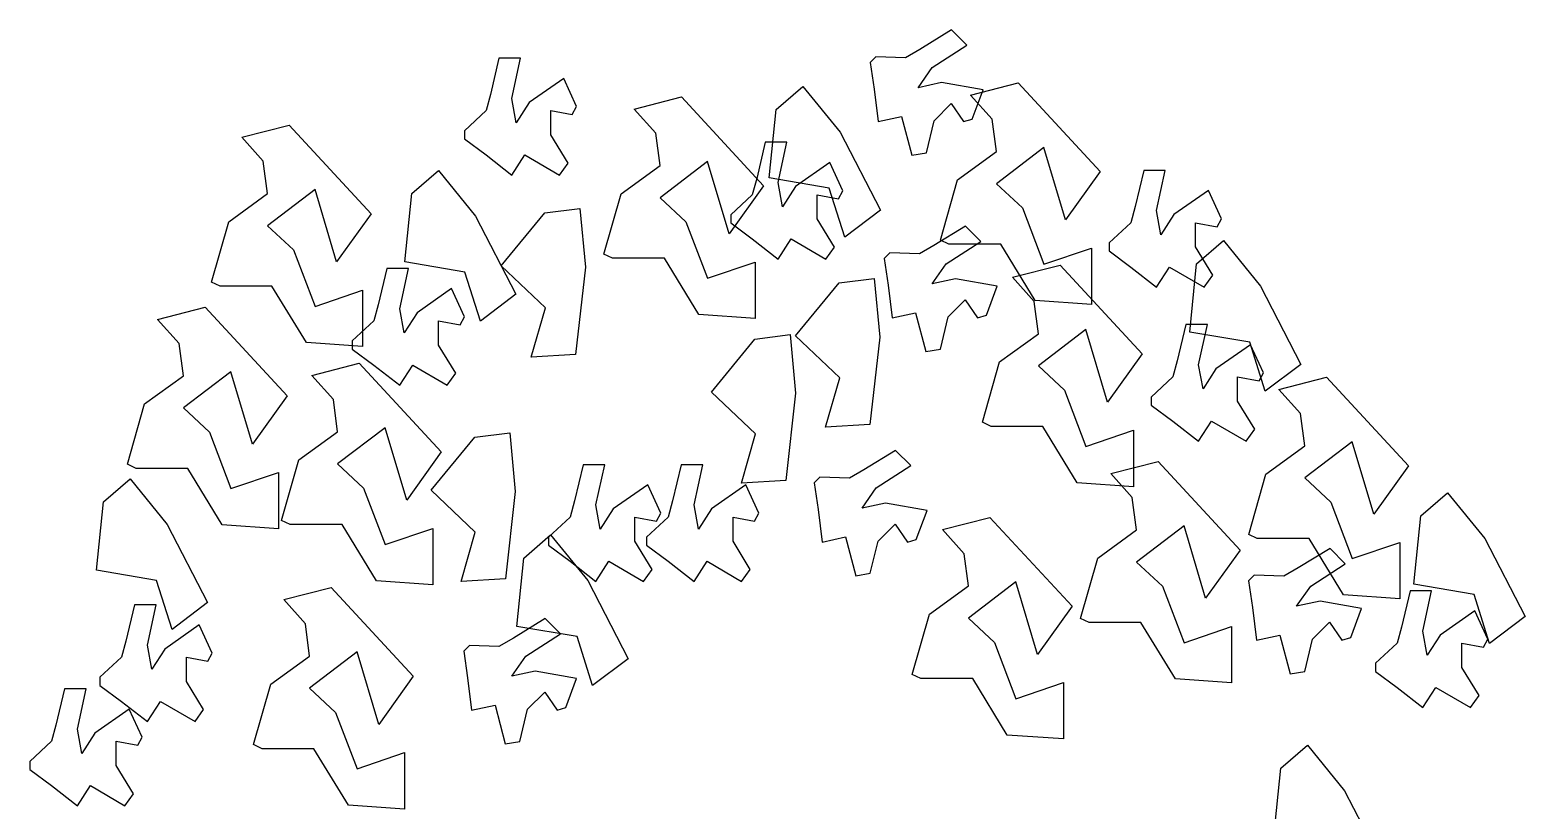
# Model space of a CAD drawing. Header units: millimetres. Extents: x 412.113 to 413.019, y 2606.029 to 2606.969.
# Drawn here: x 412.116 to 412.992, y 2606.512 to 2606.969 of the extents above; entities that cross this region are included whole.
import ezdxf

# ---------------------------------------------------------------- set-up
doc = ezdxf.new("R2010")
doc.units = ezdxf.units.MM
doc.header["$LTSCALE"] = 10
doc.layers.add('Vegetais', color=94, linetype='Continuous')

msp = doc.modelspace()

# ---------------------------------------------------------------- linework, layer by layer
at = {"layer": 'Vegetais'}
for p, q in [((412.65569, 2606.96947), (412.6371, 2606.95802)), ((412.66464, 2606.96052), (412.65569, 2606.96947)), ((412.64436, 2606.94747), (412.66464, 2606.96052)), ((412.39054, 2606.95286), (412.38549, 2606.93163)), ((412.4032, 2606.95286), (412.39054, 2606.95286)), ((412.39809, 2606.92929), (412.4032, 2606.95286)), ((412.61133, 2606.95376), (412.608, 2606.95042)), ((412.62863, 2606.95316), (412.61133, 2606.95376)), ((412.6371, 2606.95802), (412.62863, 2606.95316)), ((412.608, 2606.95042), (412.61028, 2606.93481)), ((412.63613, 2606.93562), (412.64436, 2606.94747)), ((412.42845, 2606.94105), (412.40825, 2606.92691)), ((412.43605, 2606.92453), (412.42845, 2606.94105)), ((412.55291, 2606.92281), (412.56857, 2606.93637)), ((412.56857, 2606.93637), (412.59034, 2606.90959)), ((412.61028, 2606.93481), (412.61265, 2606.91575)), ((412.64986, 2606.9386), (412.63613, 2606.93562)), ((412.67414, 2606.93431), (412.64986, 2606.9386)), ((412.6668, 2606.93128), (412.6946, 2606.93837)), ((412.66783, 2606.91725), (412.67414, 2606.93431)), ((412.6946, 2606.93837), (412.74266, 2606.88642)), ((412.38549, 2606.93163), (412.38294, 2606.9222)), ((412.40064, 2606.9151), (412.39809, 2606.92929)), ((412.40825, 2606.92691), (412.40064, 2606.9151)), ((412.4335, 2606.91982), (412.43605, 2606.92453)), ((412.46974, 2606.92307), (412.49754, 2606.93016)), ((412.49754, 2606.93016), (412.5456, 2606.87821)), ((412.64544, 2606.91628), (412.65547, 2606.92632)), ((412.65547, 2606.92632), (412.6627, 2606.91573)), ((412.67945, 2606.91714), (412.6668, 2606.93128)), ((412.38294, 2606.9222), (412.37029, 2606.91039)), ((412.4209, 2606.9222), (412.4335, 2606.91982)), ((412.4209, 2606.90801), (412.4209, 2606.9222)), ((412.48239, 2606.90892), (412.46974, 2606.92307)), ((412.54886, 2606.88279), (412.55291, 2606.92281)), ((412.61265, 2606.91575), (412.62637, 2606.91872)), ((412.62637, 2606.91872), (412.63234, 2606.89605)), ((412.6409, 2606.89746), (412.64544, 2606.91628)), ((412.6627, 2606.91573), (412.66783, 2606.91725)), ((412.68195, 2606.89823), (412.67945, 2606.91714)), ((412.23984, 2606.90664), (412.26764, 2606.91374)), ((412.25249, 2606.8925), (412.23984, 2606.90664)), ((412.26764, 2606.91374), (412.3157, 2606.86179)), ((412.37029, 2606.91039), (412.37029, 2606.90568)), ((412.431, 2606.89148), (412.4209, 2606.90801)), ((412.48489, 2606.89002), (412.48239, 2606.90892)), ((412.59034, 2606.90959), (412.61396, 2606.86382)), ((412.37029, 2606.90568), (412.38294, 2606.89625)), ((412.54655, 2606.9036), (412.5415, 2606.88236)), ((412.5592, 2606.9036), (412.54655, 2606.9036)), ((412.5541, 2606.88003), (412.5592, 2606.9036)), ((412.6592, 2606.88171), (412.68195, 2606.89823)), ((412.70976, 2606.90061), (412.68195, 2606.87938)), ((412.72241, 2606.85814), (412.70976, 2606.90061)), ((412.25499, 2606.8736), (412.25249, 2606.8925)), ((412.38294, 2606.89625), (412.39809, 2606.88444)), ((412.39809, 2606.88444), (412.40569, 2606.89625)), ((412.40569, 2606.89625), (412.42595, 2606.88444)), ((412.42595, 2606.88444), (412.431, 2606.89148)), ((412.46214, 2606.8735), (412.48489, 2606.89002)), ((412.5127, 2606.8924), (412.48489, 2606.87117)), ((412.52535, 2606.84993), (412.5127, 2606.8924)), ((412.58445, 2606.89179), (412.56425, 2606.87765)), ((412.59206, 2606.87526), (412.58445, 2606.89179)), ((412.63234, 2606.89605), (412.6409, 2606.89746)), ((412.33942, 2606.87354), (412.35509, 2606.88711)), ((412.35509, 2606.88711), (412.37686, 2606.86033)), ((412.5415, 2606.88236), (412.53895, 2606.87293)), ((412.58406, 2606.87676), (412.54886, 2606.88279)), ((412.6491, 2606.84633), (412.6592, 2606.88171)), ((412.74266, 2606.88642), (412.72241, 2606.85814)), ((412.76824, 2606.88718), (412.76319, 2606.86594)), ((412.7809, 2606.88718), (412.76824, 2606.88718)), ((412.77579, 2606.86361), (412.7809, 2606.88718)), ((412.23224, 2606.85708), (412.25499, 2606.8736)), ((412.28279, 2606.87598), (412.25499, 2606.85474)), ((412.29545, 2606.83351), (412.28279, 2606.87598)), ((412.33538, 2606.83352), (412.33942, 2606.87354)), ((412.45204, 2606.83812), (412.46214, 2606.8735)), ((412.5456, 2606.87821), (412.52535, 2606.84993)), ((412.53895, 2606.87293), (412.52629, 2606.86112)), ((412.55665, 2606.86584), (412.5541, 2606.88003)), ((412.56425, 2606.87765), (412.55665, 2606.86584)), ((412.57691, 2606.87293), (412.5895, 2606.87055)), ((412.57691, 2606.85874), (412.57691, 2606.87293)), ((412.59316, 2606.84807), (412.58406, 2606.87676)), ((412.5895, 2606.87055), (412.59206, 2606.87526)), ((412.68195, 2606.87938), (412.69716, 2606.86518)), ((412.80615, 2606.87537), (412.78595, 2606.86123)), ((412.81375, 2606.85884), (412.80615, 2606.87537)), ((412.41736, 2606.86225), (412.43792, 2606.86485)), ((412.43792, 2606.86485), (412.44118, 2606.83049)), ((412.48489, 2606.87117), (412.5001, 2606.85697)), ((412.61396, 2606.86382), (412.59316, 2606.84807)), ((412.69716, 2606.86518), (412.70976, 2606.83214)), ((412.76319, 2606.86594), (412.76064, 2606.85651)), ((412.77834, 2606.84942), (412.77579, 2606.86361)), ((412.22214, 2606.8217), (412.23224, 2606.85708)), ((412.25499, 2606.85474), (412.27019, 2606.84055)), ((412.3157, 2606.86179), (412.29545, 2606.83351)), ((412.37686, 2606.86033), (412.40048, 2606.81456)), ((412.39179, 2606.8312), (412.41736, 2606.86225)), ((412.5001, 2606.85697), (412.5127, 2606.82393)), ((412.52629, 2606.86112), (412.52629, 2606.85641)), ((412.52629, 2606.85641), (412.53895, 2606.84698)), ((412.58701, 2606.84222), (412.57691, 2606.85874)), ((412.6639, 2606.85451), (412.64531, 2606.84307)), ((412.67285, 2606.84557), (412.6639, 2606.85451)), ((412.76064, 2606.85651), (412.74799, 2606.8447)), ((412.78595, 2606.86123), (412.77834, 2606.84942)), ((412.7986, 2606.85651), (412.8112, 2606.85413)), ((412.7986, 2606.84232), (412.7986, 2606.85651)), ((412.8112, 2606.85413), (412.81375, 2606.85884)), ((412.53895, 2606.84698), (412.5541, 2606.83517)), ((412.5541, 2606.83517), (412.5617, 2606.84698)), ((412.5617, 2606.84698), (412.58196, 2606.83517)), ((412.65415, 2606.84395), (412.6491, 2606.84633)), ((412.65257, 2606.83251), (412.67285, 2606.84557)), ((412.79923, 2606.83249), (412.8149, 2606.84605)), ((412.8149, 2606.84605), (412.83667, 2606.81927)), ((412.27019, 2606.84055), (412.28279, 2606.80751)), ((412.45709, 2606.83574), (412.45204, 2606.83812)), ((412.58196, 2606.83517), (412.58701, 2606.84222)), ((412.61955, 2606.83881), (412.61621, 2606.83547)), ((412.63684, 2606.83821), (412.61955, 2606.83881)), ((412.64531, 2606.84307), (412.63684, 2606.83821)), ((412.6845, 2606.84395), (412.65415, 2606.84395)), ((412.70471, 2606.8109), (412.6845, 2606.84395)), ((412.70976, 2606.83214), (412.73761, 2606.84162)), ((412.73761, 2606.84162), (412.73761, 2606.80857)), ((412.74799, 2606.8447), (412.74799, 2606.83999)), ((412.74799, 2606.83999), (412.76064, 2606.83056)), ((412.8087, 2606.8258), (412.7986, 2606.84232)), ((412.32486, 2606.8297), (412.31981, 2606.80846)), ((412.33751, 2606.8297), (412.32486, 2606.8297)), ((412.33241, 2606.80613), (412.33751, 2606.8297)), ((412.37058, 2606.82749), (412.33538, 2606.83352)), ((412.41774, 2606.80665), (412.39179, 2606.8312)), ((412.44118, 2606.83049), (412.43544, 2606.77931)), ((412.48744, 2606.83574), (412.45709, 2606.83574)), ((412.50765, 2606.80269), (412.48744, 2606.83574)), ((412.5127, 2606.82393), (412.54055, 2606.83341)), ((412.54055, 2606.83341), (412.54055, 2606.80036)), ((412.61621, 2606.83547), (412.61849, 2606.81986)), ((412.64434, 2606.82067), (412.65257, 2606.83251)), ((412.69143, 2606.82454), (412.71924, 2606.83163)), ((412.71924, 2606.83163), (412.7673, 2606.77968)), ((412.76064, 2606.83056), (412.77579, 2606.81875)), ((412.77579, 2606.81875), (412.78339, 2606.83056)), ((412.78339, 2606.83056), (412.80365, 2606.81875)), ((412.79518, 2606.79247), (412.79923, 2606.83249)), ((412.22719, 2606.81932), (412.22214, 2606.8217)), ((412.25754, 2606.81932), (412.22719, 2606.81932)), ((412.27774, 2606.78627), (412.25754, 2606.81932)), ((412.37967, 2606.7988), (412.37058, 2606.82749)), ((412.56422, 2606.79014), (412.58979, 2606.8212)), ((412.58979, 2606.8212), (412.61035, 2606.82379)), ((412.61035, 2606.82379), (412.61361, 2606.78943)), ((412.61849, 2606.81986), (412.62086, 2606.8008)), ((412.65807, 2606.82365), (412.64434, 2606.82067)), ((412.68235, 2606.81936), (412.65807, 2606.82365)), ((412.67605, 2606.8023), (412.68235, 2606.81936)), ((412.70409, 2606.81039), (412.69143, 2606.82454)), ((412.80365, 2606.81875), (412.8087, 2606.8258)), ((412.83667, 2606.81927), (412.86028, 2606.77351)), ((412.28279, 2606.80751), (412.31065, 2606.81699)), ((412.31065, 2606.81699), (412.31065, 2606.78394)), ((412.36276, 2606.81789), (412.34256, 2606.80375)), ((412.37036, 2606.80137), (412.36276, 2606.81789)), ((412.40048, 2606.81456), (412.37967, 2606.7988)), ((412.65365, 2606.80133), (412.66368, 2606.81137)), ((412.66368, 2606.81137), (412.67091, 2606.80078)), ((412.70658, 2606.79149), (412.70409, 2606.81039)), ((412.73761, 2606.80857), (412.70471, 2606.8109)), ((412.19057, 2606.7999), (412.21838, 2606.807)), ((412.21838, 2606.807), (412.26644, 2606.75505)), ((412.31981, 2606.80846), (412.31725, 2606.79904)), ((412.33496, 2606.79194), (412.33241, 2606.80613)), ((412.34256, 2606.80375), (412.33496, 2606.79194)), ((412.40939, 2606.77774), (412.41774, 2606.80665)), ((412.54055, 2606.80036), (412.50765, 2606.80269)), ((412.62086, 2606.8008), (412.63458, 2606.80377)), ((412.63458, 2606.80377), (412.64056, 2606.7811)), ((412.67091, 2606.80078), (412.67605, 2606.8023)), ((412.20323, 2606.78576), (412.19057, 2606.7999)), ((412.31725, 2606.79904), (412.3046, 2606.78723)), ((412.35521, 2606.79904), (412.36781, 2606.79665)), ((412.35521, 2606.78484), (412.35521, 2606.79904)), ((412.36781, 2606.79665), (412.37036, 2606.80137)), ((412.64911, 2606.78251), (412.65365, 2606.80133)), ((412.73439, 2606.79387), (412.70658, 2606.77264)), ((412.74704, 2606.7514), (412.73439, 2606.79387)), ((412.79287, 2606.79686), (412.78782, 2606.77562)), ((412.80553, 2606.79686), (412.79287, 2606.79686)), ((412.80042, 2606.77329), (412.80553, 2606.79686)), ((412.20572, 2606.76686), (412.20323, 2606.78576)), ((412.31065, 2606.78394), (412.27774, 2606.78627)), ((412.3046, 2606.78723), (412.3046, 2606.78251)), ((412.36531, 2606.76832), (412.35521, 2606.78484)), ((412.51496, 2606.7573), (412.54052, 2606.78835)), ((412.54052, 2606.78835), (412.56108, 2606.79095)), ((412.56108, 2606.79095), (412.56434, 2606.75659)), ((412.59017, 2606.7656), (412.56422, 2606.79014)), ((412.61361, 2606.78943), (412.60787, 2606.73825)), ((412.68383, 2606.77497), (412.70658, 2606.79149)), ((412.83039, 2606.78644), (412.79518, 2606.79247)), ((412.83078, 2606.78505), (412.81058, 2606.77091)), ((412.83948, 2606.75775), (412.83039, 2606.78644)), ((412.83838, 2606.76852), (412.83078, 2606.78505)), ((412.3046, 2606.78251), (412.31725, 2606.77309)), ((412.43544, 2606.77931), (412.40939, 2606.77774)), ((412.64056, 2606.7811), (412.64911, 2606.78251)), ((412.7673, 2606.77968), (412.74704, 2606.7514)), ((412.78782, 2606.77562), (412.78527, 2606.76619)), ((412.18297, 2606.75033), (412.20572, 2606.76686)), ((412.23353, 2606.76924), (412.20572, 2606.748)), ((412.24618, 2606.72677), (412.23353, 2606.76924)), ((412.28089, 2606.76706), (412.3087, 2606.77416)), ((412.29355, 2606.75292), (412.28089, 2606.76706)), ((412.3087, 2606.77416), (412.35676, 2606.7222)), ((412.31725, 2606.77309), (412.33241, 2606.76128)), ((412.33241, 2606.76128), (412.34001, 2606.77309)), ((412.34001, 2606.77309), (412.36026, 2606.76128)), ((412.36026, 2606.76128), (412.36531, 2606.76832)), ((412.67373, 2606.73959), (412.68383, 2606.77497)), ((412.70658, 2606.77264), (412.72179, 2606.75844)), ((412.80298, 2606.7591), (412.80042, 2606.77329)), ((412.81058, 2606.77091), (412.80298, 2606.7591)), ((412.83583, 2606.76381), (412.83838, 2606.76852)), ((412.86028, 2606.77351), (412.83948, 2606.75775)), ((412.58182, 2606.73668), (412.59017, 2606.7656)), ((412.72179, 2606.75844), (412.73439, 2606.7254)), ((412.78527, 2606.76619), (412.77262, 2606.75438)), ((412.82323, 2606.76619), (412.83583, 2606.76381)), ((412.82323, 2606.752), (412.82323, 2606.76619)), ((412.84744, 2606.75885), (412.87524, 2606.76594)), ((412.86009, 2606.74471), (412.84744, 2606.75885)), ((412.87524, 2606.76594), (412.9233, 2606.71399)), ((412.17287, 2606.71496), (412.18297, 2606.75033)), ((412.26644, 2606.75505), (412.24618, 2606.72677)), ((412.29604, 2606.73401), (412.29355, 2606.75292)), ((412.5409, 2606.73275), (412.51496, 2606.7573)), ((412.56434, 2606.75659), (412.5586, 2606.70541)), ((412.77262, 2606.75438), (412.77262, 2606.74967)), ((412.77262, 2606.74967), (412.78527, 2606.74024)), ((412.83333, 2606.73548), (412.82323, 2606.752)), ((412.20572, 2606.748), (412.22093, 2606.73381)), ((412.78527, 2606.74024), (412.80042, 2606.72843)), ((412.80042, 2606.72843), (412.80803, 2606.74024)), ((412.80803, 2606.74024), (412.82828, 2606.72843)), ((412.86259, 2606.7258), (412.86009, 2606.74471)), ((412.22093, 2606.73381), (412.23353, 2606.70077)), ((412.27329, 2606.71749), (412.29604, 2606.73401)), ((412.32385, 2606.7364), (412.29604, 2606.71516)), ((412.3365, 2606.69392), (412.32385, 2606.7364)), ((412.37631, 2606.73088), (412.39687, 2606.73347)), ((412.39687, 2606.73347), (412.40012, 2606.69912)), ((412.53255, 2606.70384), (412.5409, 2606.73275)), ((412.60787, 2606.73825), (412.58182, 2606.73668)), ((412.67878, 2606.73721), (412.67373, 2606.73959)), ((412.70914, 2606.73721), (412.67878, 2606.73721)), ((412.72934, 2606.70416), (412.70914, 2606.73721)), ((412.73439, 2606.7254), (412.76225, 2606.73488)), ((412.76225, 2606.73488), (412.76225, 2606.70183)), ((412.82828, 2606.72843), (412.83333, 2606.73548)), ((412.35074, 2606.69983), (412.37631, 2606.73088)), ((412.62285, 2606.72314), (412.60426, 2606.7117)), ((412.63179, 2606.71419), (412.62285, 2606.72314)), ((412.83984, 2606.70928), (412.86259, 2606.7258)), ((412.89039, 2606.72819), (412.86259, 2606.70695)), ((412.90305, 2606.68571), (412.89039, 2606.72819)), ((412.17792, 2606.71258), (412.17287, 2606.71496)), ((412.26319, 2606.68211), (412.27329, 2606.71749)), ((412.29604, 2606.71516), (412.31125, 2606.70097)), ((412.35676, 2606.7222), (412.3365, 2606.69392)), ((412.43981, 2606.71475), (412.43476, 2606.69351)), ((412.45246, 2606.71475), (412.43981, 2606.71475)), ((412.44736, 2606.69118), (412.45246, 2606.71475)), ((412.49729, 2606.71475), (412.49224, 2606.69351)), ((412.50994, 2606.71475), (412.49729, 2606.71475)), ((412.50483, 2606.69118), (412.50994, 2606.71475)), ((412.61152, 2606.70114), (412.63179, 2606.71419)), ((412.74891, 2606.70958), (412.77671, 2606.71668)), ((412.77671, 2606.71668), (412.82477, 2606.66473)), ((412.9233, 2606.71399), (412.90305, 2606.68571)), ((412.15879, 2606.6929), (412.17445, 2606.70647)), ((412.17445, 2606.70647), (412.19622, 2606.67969)), ((412.20828, 2606.71258), (412.17792, 2606.71258)), ((412.22848, 2606.67953), (412.20828, 2606.71258)), ((412.23353, 2606.70077), (412.26139, 2606.71024)), ((412.26139, 2606.71024), (412.26139, 2606.6772)), ((412.5586, 2606.70541), (412.53255, 2606.70384)), ((412.57849, 2606.70743), (412.57516, 2606.7041)), ((412.59579, 2606.70684), (412.57849, 2606.70743)), ((412.60426, 2606.7117), (412.59579, 2606.70684)), ((412.76156, 2606.69544), (412.74891, 2606.70958)), ((412.82974, 2606.6739), (412.83984, 2606.70928)), ((412.86259, 2606.70695), (412.8778, 2606.69276)), ((412.31125, 2606.70097), (412.32385, 2606.66792)), ((412.37669, 2606.67528), (412.35074, 2606.69983)), ((412.40012, 2606.69912), (412.39439, 2606.64794)), ((412.47771, 2606.70294), (412.45751, 2606.6888)), ((412.48532, 2606.68642), (412.47771, 2606.70294)), ((412.53519, 2606.70294), (412.51499, 2606.6888)), ((412.54279, 2606.68642), (412.53519, 2606.70294)), ((412.57516, 2606.7041), (412.57744, 2606.68849)), ((412.60329, 2606.6893), (412.61152, 2606.70114)), ((412.76225, 2606.70183), (412.72934, 2606.70416)), ((412.9306, 2606.68469), (412.94627, 2606.69826)), ((412.94627, 2606.69826), (412.96804, 2606.67148)), ((412.15474, 2606.65289), (412.15879, 2606.6929)), ((412.43476, 2606.69351), (412.43221, 2606.68408)), ((412.44991, 2606.67699), (412.44736, 2606.69118)), ((412.45751, 2606.6888), (412.44991, 2606.67699)), ((412.49224, 2606.69351), (412.48968, 2606.68408)), ((412.50739, 2606.67699), (412.50483, 2606.69118)), ((412.51499, 2606.6888), (412.50739, 2606.67699)), ((412.57744, 2606.68849), (412.5798, 2606.66942)), ((412.61702, 2606.69227), (412.60329, 2606.6893)), ((412.6413, 2606.68799), (412.61702, 2606.69227)), ((412.63499, 2606.67093), (412.6413, 2606.68799)), ((412.76406, 2606.67654), (412.76156, 2606.69544)), ((412.8778, 2606.69276), (412.89039, 2606.65971)), ((412.19622, 2606.67969), (412.21984, 2606.63392)), ((412.26139, 2606.6772), (412.22848, 2606.67953)), ((412.26824, 2606.67973), (412.26319, 2606.68211)), ((412.2986, 2606.67973), (412.26824, 2606.67973)), ((412.3188, 2606.64669), (412.2986, 2606.67973)), ((412.43221, 2606.68408), (412.41955, 2606.67228)), ((412.47017, 2606.68408), (412.48276, 2606.6817)), ((412.47017, 2606.66989), (412.47017, 2606.68408)), ((412.48968, 2606.68408), (412.47703, 2606.67228)), ((412.48276, 2606.6817), (412.48532, 2606.68642)), ((412.52764, 2606.68408), (412.54024, 2606.6817)), ((412.52764, 2606.66989), (412.52764, 2606.68408)), ((412.54024, 2606.6817), (412.54279, 2606.68642)), ((412.61259, 2606.66996), (412.62263, 2606.67999)), ((412.62263, 2606.67999), (412.62985, 2606.6694)), ((412.65038, 2606.67674), (412.67818, 2606.68384)), ((412.67818, 2606.68384), (412.72624, 2606.63189)), ((412.79186, 2606.67892), (412.76406, 2606.65768)), ((412.80452, 2606.63645), (412.79186, 2606.67892)), ((412.92656, 2606.64467), (412.9306, 2606.68469)), ((412.32385, 2606.66792), (412.35171, 2606.6774)), ((412.35171, 2606.6774), (412.35171, 2606.64436)), ((412.36834, 2606.64636), (412.37669, 2606.67528)), ((412.40511, 2606.66006), (412.42078, 2606.67363)), ((412.41955, 2606.67228), (412.41955, 2606.66756)), ((412.42078, 2606.67363), (412.44255, 2606.64685)), ((412.47703, 2606.67228), (412.47703, 2606.66756)), ((412.5798, 2606.66942), (412.59353, 2606.6724)), ((412.59353, 2606.6724), (412.5995, 2606.64972)), ((412.62985, 2606.6694), (412.63499, 2606.67093)), ((412.66303, 2606.6626), (412.65038, 2606.67674)), ((412.74131, 2606.66002), (412.76406, 2606.67654)), ((412.83479, 2606.67152), (412.82974, 2606.6739)), ((412.86514, 2606.67152), (412.83479, 2606.67152)), ((412.88534, 2606.63848), (412.86514, 2606.67152)), ((412.96804, 2606.67148), (412.99166, 2606.62571)), ((412.41955, 2606.66756), (412.43221, 2606.65814)), ((412.48027, 2606.65337), (412.47017, 2606.66989)), ((412.47703, 2606.66756), (412.48968, 2606.65814)), ((412.53774, 2606.65337), (412.52764, 2606.66989)), ((412.60805, 2606.65113), (412.61259, 2606.66996)), ((412.66553, 2606.64369), (412.66303, 2606.6626)), ((412.82477, 2606.66473), (412.80452, 2606.63645)), ((412.87738, 2606.66567), (412.8588, 2606.65422)), ((412.88633, 2606.65672), (412.87738, 2606.66567)), ((412.89039, 2606.65971), (412.91825, 2606.66919)), ((412.91825, 2606.66919), (412.91825, 2606.63615)), ((412.18994, 2606.64685), (412.15474, 2606.65289)), ((412.40106, 2606.62004), (412.40511, 2606.66006)), ((412.43221, 2606.65814), (412.44736, 2606.64633)), ((412.44736, 2606.64633), (412.45496, 2606.65814)), ((412.45496, 2606.65814), (412.47522, 2606.64633)), ((412.47522, 2606.64633), (412.48027, 2606.65337)), ((412.48968, 2606.65814), (412.50483, 2606.64633)), ((412.50483, 2606.64633), (412.51244, 2606.65814)), ((412.51244, 2606.65814), (412.53269, 2606.64633)), ((412.53269, 2606.64633), (412.53774, 2606.65337)), ((412.73121, 2606.62464), (412.74131, 2606.66002)), ((412.76406, 2606.65768), (412.77927, 2606.64349)), ((412.8588, 2606.65422), (412.85032, 2606.64936)), ((412.86605, 2606.64366), (412.88633, 2606.65672)), ((412.19904, 2606.61816), (412.18994, 2606.64685)), ((412.35171, 2606.64436), (412.3188, 2606.64669)), ((412.39439, 2606.64794), (412.36834, 2606.64636)), ((412.44255, 2606.64685), (412.46616, 2606.60108)), ((412.5995, 2606.64972), (412.60805, 2606.65113)), ((412.69333, 2606.64608), (412.66553, 2606.62484)), ((412.70599, 2606.60361), (412.69333, 2606.64608)), ((412.83303, 2606.64996), (412.82969, 2606.64662)), ((412.82969, 2606.64662), (412.83198, 2606.63101)), ((412.85032, 2606.64936), (412.83303, 2606.64996)), ((412.96176, 2606.63864), (412.92656, 2606.64467)), ((412.26447, 2606.63569), (412.29227, 2606.64278)), ((412.27712, 2606.62155), (412.26447, 2606.63569)), ((412.29227, 2606.64278), (412.34033, 2606.59083)), ((412.64278, 2606.62717), (412.66553, 2606.64369)), ((412.77927, 2606.64349), (412.79186, 2606.61045)), ((412.85782, 2606.63182), (412.86605, 2606.64366)), ((412.91825, 2606.63615), (412.88534, 2606.63848)), ((412.92425, 2606.64085), (412.9192, 2606.61961)), ((412.9369, 2606.64085), (412.92425, 2606.64085)), ((412.9318, 2606.61728), (412.9369, 2606.64085)), ((412.97085, 2606.60995), (412.96176, 2606.63864)), ((412.17706, 2606.63264), (412.17201, 2606.6114)), ((412.18972, 2606.63264), (412.17706, 2606.63264)), ((412.18461, 2606.60907), (412.18972, 2606.63264)), ((412.21984, 2606.63392), (412.19904, 2606.61816)), ((412.63268, 2606.5918), (412.64278, 2606.62717)), ((412.72624, 2606.63189), (412.70599, 2606.60361)), ((412.83198, 2606.63101), (412.83434, 2606.61195)), ((412.87155, 2606.6348), (412.85782, 2606.63182)), ((412.89583, 2606.63051), (412.87155, 2606.6348)), ((412.88953, 2606.61345), (412.89583, 2606.63051)), ((412.96215, 2606.62904), (412.94195, 2606.6149)), ((412.96975, 2606.61252), (412.96215, 2606.62904)), ((412.21497, 2606.62083), (412.19477, 2606.60669)), ((412.22257, 2606.60431), (412.21497, 2606.62083)), ((412.27962, 2606.60264), (412.27712, 2606.62155)), ((412.41758, 2606.62461), (412.39899, 2606.61317)), ((412.43627, 2606.61401), (412.40106, 2606.62004)), ((412.42652, 2606.61566), (412.41758, 2606.62461)), ((412.66553, 2606.62484), (412.68074, 2606.61065)), ((412.73626, 2606.62226), (412.73121, 2606.62464)), ((412.76661, 2606.62226), (412.73626, 2606.62226)), ((412.78681, 2606.58921), (412.76661, 2606.62226)), ((412.79186, 2606.61045), (412.81972, 2606.61993)), ((412.81972, 2606.61993), (412.81972, 2606.58688)), ((412.86713, 2606.61248), (412.87717, 2606.62252)), ((412.87717, 2606.62252), (412.88439, 2606.61193)), ((412.9192, 2606.61961), (412.91665, 2606.61019)), ((412.99166, 2606.62571), (412.97085, 2606.60995)), ((412.17201, 2606.6114), (412.16946, 2606.60198)), ((412.18716, 2606.59488), (412.18461, 2606.60907)), ((412.37322, 2606.6089), (412.36989, 2606.60557)), ((412.39052, 2606.60831), (412.37322, 2606.6089)), ((412.39899, 2606.61317), (412.39052, 2606.60831)), ((412.40625, 2606.60261), (412.42652, 2606.61566)), ((412.44536, 2606.58532), (412.43627, 2606.61401)), ((412.68074, 2606.61065), (412.69333, 2606.5776)), ((412.83434, 2606.61195), (412.84806, 2606.61492)), ((412.84806, 2606.61492), (412.85404, 2606.59225)), ((412.86259, 2606.59366), (412.86713, 2606.61248)), ((412.88439, 2606.61193), (412.88953, 2606.61345)), ((412.91665, 2606.61019), (412.90399, 2606.59838)), ((412.93435, 2606.60309), (412.9318, 2606.61728)), ((412.94195, 2606.6149), (412.93435, 2606.60309)), ((412.9546, 2606.61019), (412.9672, 2606.6078)), ((412.9546, 2606.596), (412.9546, 2606.61019)), ((412.9672, 2606.6078), (412.96975, 2606.61252)), ((412.16946, 2606.60198), (412.15681, 2606.59017)), ((412.19477, 2606.60669), (412.18716, 2606.59488)), ((412.20742, 2606.58778), (412.20742, 2606.60198)), ((412.20742, 2606.60198), (412.22002, 2606.59959)), ((412.22002, 2606.59959), (412.22257, 2606.60431)), ((412.25687, 2606.58612), (412.27962, 2606.60264)), ((412.30742, 2606.60502), (412.27962, 2606.58379)), ((412.32008, 2606.56255), (412.30742, 2606.60502)), ((412.36989, 2606.60557), (412.37217, 2606.58996)), ((412.39802, 2606.59077), (412.40625, 2606.60261)), ((412.46616, 2606.60108), (412.44536, 2606.58532)), ((412.41175, 2606.59374), (412.39802, 2606.59077)), ((412.43603, 2606.58946), (412.41175, 2606.59374)), ((412.63773, 2606.58941), (412.63268, 2606.5918)), ((412.85404, 2606.59225), (412.86259, 2606.59366)), ((412.90399, 2606.59838), (412.90399, 2606.59366)), ((412.90399, 2606.59366), (412.91665, 2606.58424)), ((412.9647, 2606.57947), (412.9546, 2606.596)), ((412.13601, 2606.58337), (412.13096, 2606.56214)), ((412.14866, 2606.58337), (412.13601, 2606.58337)), ((412.14356, 2606.55981), (412.14866, 2606.58337)), ((412.15681, 2606.59017), (412.15681, 2606.58545)), ((412.15681, 2606.58545), (412.16946, 2606.57603)), ((412.21752, 2606.57126), (412.20742, 2606.58778)), ((412.24677, 2606.55074), (412.25687, 2606.58612)), ((412.27962, 2606.58379), (412.29483, 2606.5696)), ((412.34033, 2606.59083), (412.32008, 2606.56255)), ((412.37217, 2606.58996), (412.37453, 2606.57089)), ((412.42972, 2606.5724), (412.43603, 2606.58946)), ((412.66808, 2606.58941), (412.63773, 2606.58941)), ((412.68828, 2606.55637), (412.66808, 2606.58941)), ((412.69333, 2606.5776), (412.72119, 2606.58708)), ((412.72119, 2606.58708), (412.72119, 2606.55404)), ((412.81972, 2606.58688), (412.78681, 2606.58921)), ((412.91665, 2606.58424), (412.9318, 2606.57243)), ((412.9318, 2606.57243), (412.9394, 2606.58424)), ((412.9394, 2606.58424), (412.95965, 2606.57243)), ((412.16946, 2606.57603), (412.18461, 2606.56422)), ((412.18461, 2606.56422), (412.19221, 2606.57603)), ((412.19221, 2606.57603), (412.21247, 2606.56422)), ((412.37453, 2606.57089), (412.38826, 2606.57387)), ((412.38826, 2606.57387), (412.39423, 2606.55119)), ((412.40732, 2606.57143), (412.41736, 2606.58146)), ((412.41736, 2606.58146), (412.42458, 2606.57087)), ((412.95965, 2606.57243), (412.9647, 2606.57947)), ((412.17391, 2606.57157), (412.15371, 2606.55742)), ((412.18152, 2606.55504), (412.17391, 2606.57157)), ((412.21247, 2606.56422), (412.21752, 2606.57126)), ((412.29483, 2606.5696), (412.30742, 2606.53655)), ((412.40278, 2606.5526), (412.40732, 2606.57143)), ((412.42458, 2606.57087), (412.42972, 2606.5724)), ((412.13096, 2606.56214), (412.12841, 2606.55271)), ((412.14611, 2606.54562), (412.14356, 2606.55981)), ((412.15371, 2606.55742), (412.14611, 2606.54562)), ((412.72119, 2606.55404), (412.68828, 2606.55637)), ((412.12841, 2606.55271), (412.11575, 2606.5409)), ((412.16637, 2606.55271), (412.17896, 2606.55033)), ((412.16637, 2606.53852), (412.16637, 2606.55271)), ((412.17896, 2606.55033), (412.18152, 2606.55504)), ((412.25182, 2606.54836), (412.24677, 2606.55074)), ((412.28217, 2606.54836), (412.25182, 2606.54836)), ((412.30237, 2606.51531), (412.28217, 2606.54836)), ((412.39423, 2606.55119), (412.40278, 2606.5526)), ((412.8485, 2606.5369), (412.86416, 2606.55046)), ((412.86416, 2606.55046), (412.88593, 2606.52368)), ((412.11575, 2606.5409), (412.11575, 2606.53619)), ((412.30742, 2606.53655), (412.33528, 2606.54603)), ((412.33528, 2606.54603), (412.33528, 2606.51298)), ((412.11575, 2606.53619), (412.12841, 2606.52676)), ((412.17647, 2606.522), (412.16637, 2606.53852)), ((412.84445, 2606.49688), (412.8485, 2606.5369)), ((412.12841, 2606.52676), (412.14356, 2606.51495)), ((412.14356, 2606.51495), (412.15116, 2606.52676)), ((412.15116, 2606.52676), (412.17142, 2606.51495)), ((412.17142, 2606.51495), (412.17647, 2606.522)), ((412.88593, 2606.52368), (412.90955, 2606.47792)), ((412.33528, 2606.51298), (412.30237, 2606.51531))]:
    msp.add_line(p, q, dxfattribs=at)

doc.saveas('drawing.dxf')
